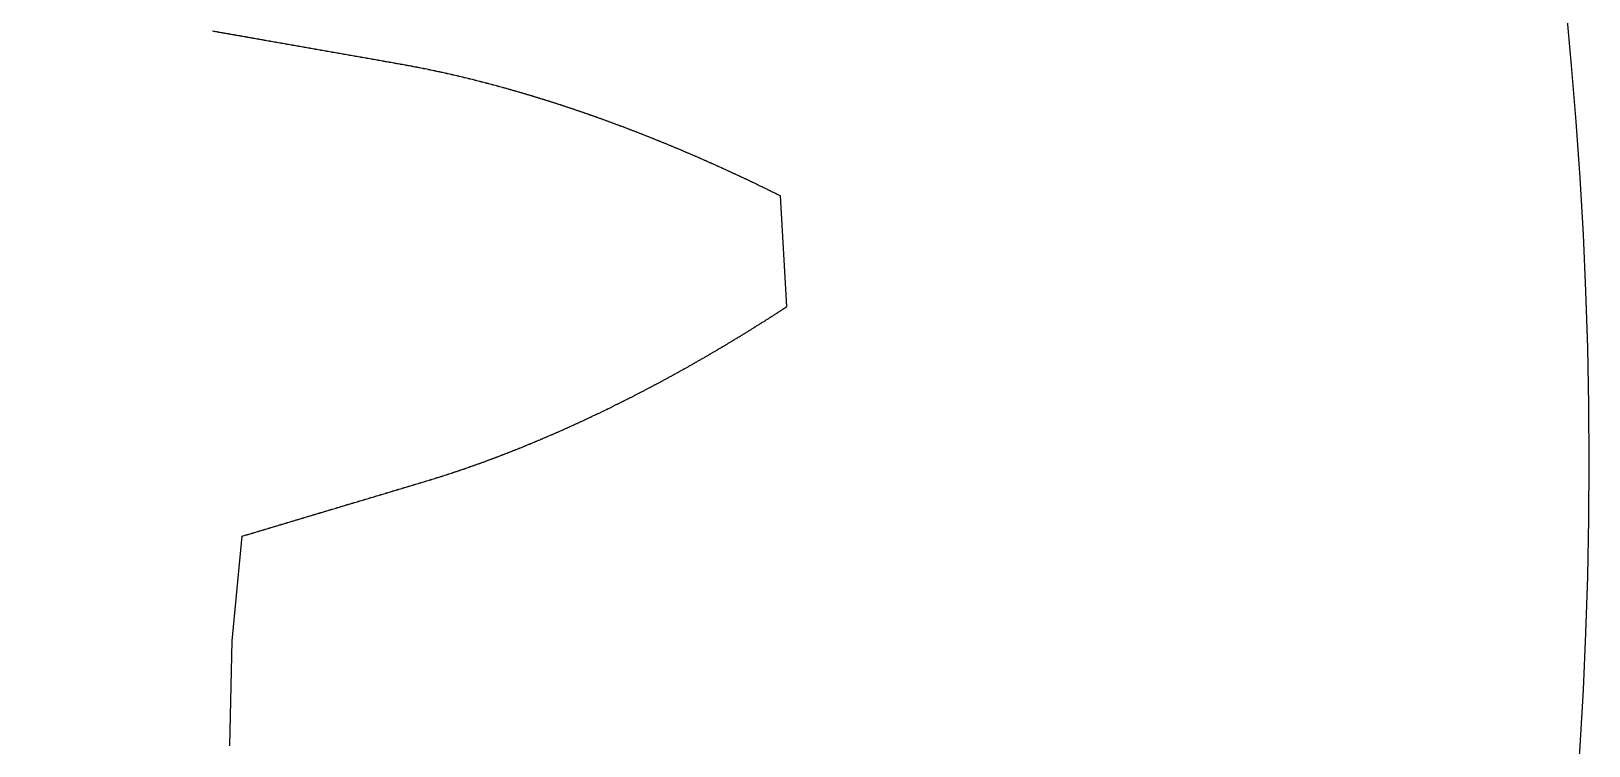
# Model space of a CAD drawing. Header units: millimetres. Extents: x -99 to 99, y -114 to 99.
# Drawn here: x 64.13 to 99, y -6.35 to 9.64 of the extents above; entities that cross this region are included whole.
import ezdxf

# ---------------------------------------------------------------- set-up
doc = ezdxf.new("R2010")
doc.units = ezdxf.units.MM

msp = doc.modelspace()

# ---------------------------------------------------------------- linework, layer by layer
at = {"color": 7, "linetype": 'Continuous', "lineweight": 25}
for p, q in [((81.05, 3.479), (80.906, 5.954)), ((68.634, -3.997), (68.854, -1.658)), ((68.581, -6.347), (68.634, -3.997))]:
    msp.add_line(p, q, dxfattribs=at)
msp.add_circle((0, 0), 99, dxfattribs=at)
for points, knots in [([(80.906, 5.954), (80.874, 5.97), (80.842, 5.986), (80.81, 6.002), (80.802, 6.006), (80.788, 6.013), (80.767, 6.023), (80.752, 6.03), (80.745, 6.034), (80.724, 6.044), (80.702, 6.055), (80.681, 6.065), (80.674, 6.069), (80.659, 6.076), (80.638, 6.087), (80.623, 6.094), (80.616, 6.097), (80.595, 6.107), (80.573, 6.118), (80.552, 6.128), (80.545, 6.132), (80.53, 6.139), (80.509, 6.149), (80.495, 6.156), (80.487, 6.16), (80.466, 6.17), (80.444, 6.18), (80.423, 6.191), (80.416, 6.194), (80.402, 6.201), (80.38, 6.211), (80.366, 6.218), (80.359, 6.222), (80.337, 6.232), (80.316, 6.242), (80.294, 6.253), (80.287, 6.256), (80.273, 6.263), (80.251, 6.273), (80.237, 6.28), (80.23, 6.283), (80.208, 6.293), (80.187, 6.304), (80.165, 6.314), (80.158, 6.317), (80.144, 6.324), (80.122, 6.334), (80.108, 6.341), (80.101, 6.344), (80.079, 6.354), (80.058, 6.364), (80.036, 6.374), (80.029, 6.378), (80.015, 6.385), (79.993, 6.395), (79.979, 6.401), (79.972, 6.405), (79.95, 6.415), (79.929, 6.425), (79.907, 6.435), (79.9, 6.438), (79.886, 6.445), (79.864, 6.455), (79.85, 6.461), (79.843, 6.464), (79.821, 6.474), (79.8, 6.484), (79.778, 6.494), (79.771, 6.497), (79.757, 6.504), (79.735, 6.514), (79.721, 6.521), (79.714, 6.524), (79.692, 6.534), (79.671, 6.543), (79.649, 6.553), (79.642, 6.556), (79.628, 6.563), (79.606, 6.573), (79.592, 6.579), (79.585, 6.583), (79.563, 6.592), (79.542, 6.602), (79.52, 6.612), (79.513, 6.615), (79.499, 6.621), (79.477, 6.631), (79.463, 6.637), (79.456, 6.641), (79.434, 6.65), (79.413, 6.66), (79.391, 6.67), (79.384, 6.673), (79.37, 6.679), (79.348, 6.689), (79.334, 6.695), (79.327, 6.698), (79.305, 6.708), (79.284, 6.717), (79.262, 6.727), (79.255, 6.73), (79.241, 6.736), (79.219, 6.746), (79.205, 6.752), (79.198, 6.755), (79.176, 6.765), (79.155, 6.774), (79.133, 6.784), (79.126, 6.787), (79.112, 6.793), (79.09, 6.803), (79.076, 6.809), (79.069, 6.812), (79.047, 6.821), (79.026, 6.831), (79.004, 6.84), (78.997, 6.843), (78.983, 6.849), (78.961, 6.859), (78.947, 6.865), (78.94, 6.868), (78.918, 6.877), (78.897, 6.886), (78.875, 6.896), (78.868, 6.899), (78.854, 6.905), (78.832, 6.914), (78.818, 6.92), (78.811, 6.923), (78.789, 6.932), (78.768, 6.941), (78.746, 6.951), (78.739, 6.954), (78.725, 6.96), (78.703, 6.969), (78.689, 6.975), (78.681, 6.978), (78.66, 6.987), (78.638, 6.996), (78.617, 7.005), (78.61, 7.008), (78.595, 7.014), (78.574, 7.023), (78.56, 7.029), (78.552, 7.032), (78.531, 7.041), (78.509, 7.05), (78.488, 7.059), (78.481, 7.062), (78.466, 7.068), (78.445, 7.077), (78.431, 7.083), (78.423, 7.086), (78.402, 7.095), (78.38, 7.103), (78.359, 7.112), (78.352, 7.115), (78.337, 7.121), (78.316, 7.13), (78.301, 7.136), (78.294, 7.139), (78.273, 7.148), (78.251, 7.156), (78.23, 7.165), (78.223, 7.168), (78.208, 7.174), (78.187, 7.183), (78.172, 7.188), (78.165, 7.191), (78.144, 7.2), (78.122, 7.209), (78.101, 7.217), (78.094, 7.22), (78.079, 7.226), (78.058, 7.235), (78.043, 7.24), (78.036, 7.243), (78.015, 7.252), (77.993, 7.26), (77.972, 7.269), (77.964, 7.272), (77.95, 7.277), (77.929, 7.286), (77.914, 7.292), (77.907, 7.294), (77.886, 7.303), (77.864, 7.311), (77.843, 7.32), (77.835, 7.323), (77.821, 7.328), (77.8, 7.337), (77.785, 7.342), (77.778, 7.345), (77.756, 7.354), (77.735, 7.362), (77.713, 7.37), (77.706, 7.373), (77.692, 7.379), (77.67, 7.387), (77.656, 7.393), (77.649, 7.395), (77.627, 7.404), (77.606, 7.412), (77.584, 7.42), (77.577, 7.423), (77.563, 7.428), (77.541, 7.437), (77.527, 7.442), (77.52, 7.445), (77.498, 7.453), (77.477, 7.461), (77.455, 7.469), (77.448, 7.472), (77.434, 7.478), (77.412, 7.486), (77.398, 7.491), (77.391, 7.494), (77.369, 7.502), (77.348, 7.51), (77.326, 7.518), (77.319, 7.521), (77.305, 7.526), (77.283, 7.534), (77.269, 7.539), (77.262, 7.542), (77.24, 7.55), (77.219, 7.558), (77.197, 7.566), (77.19, 7.569), (77.176, 7.574), (77.154, 7.582), (77.14, 7.587), (77.133, 7.59), (77.111, 7.598), (77.09, 7.606), (77.068, 7.614), (77.061, 7.616), (77.047, 7.621), (77.025, 7.629), (77.011, 7.634), (77.004, 7.637), (76.982, 7.645), (76.961, 7.653), (76.939, 7.66), (76.932, 7.663), (76.918, 7.668), (76.896, 7.676), (76.882, 7.681), (76.875, 7.684), (76.853, 7.691), (76.832, 7.699), (76.81, 7.707), (76.803, 7.709), (76.789, 7.714), (76.767, 7.722), (76.753, 7.727), (76.746, 7.73), (76.724, 7.737), (76.703, 7.745), (76.681, 7.752), (76.674, 7.755), (76.66, 7.76), (76.638, 7.767), (76.624, 7.772), (76.617, 7.775), (76.595, 7.782), (76.574, 7.79), (76.552, 7.797), (76.545, 7.8), (76.531, 7.805), (76.509, 7.812), (76.495, 7.817), (76.488, 7.82), (76.466, 7.827), (76.445, 7.834), (76.423, 7.842), (76.416, 7.844), (76.402, 7.849), (76.38, 7.856), (76.366, 7.861), (76.359, 7.864), (76.337, 7.871), (76.316, 7.878), (76.295, 7.885), (76.287, 7.888), (76.273, 7.893), (76.252, 7.9), (76.237, 7.905), (76.23, 7.907), (76.209, 7.914), (76.187, 7.921), (76.166, 7.929), (76.158, 7.931), (76.144, 7.936), (76.123, 7.943), (76.108, 7.948), (76.101, 7.95), (76.08, 7.957), (76.058, 7.964), (76.037, 7.971), (76.03, 7.974), (76.015, 7.978), (75.994, 7.985), (75.979, 7.99), (75.972, 7.992), (75.951, 7.999), (75.929, 8.006), (75.908, 8.013), (75.901, 8.015), (75.886, 8.02), (75.865, 8.027), (75.851, 8.032), (75.843, 8.034), (75.822, 8.041), (75.801, 8.048), (75.779, 8.054), (75.772, 8.057), (75.758, 8.061), (75.736, 8.068), (75.722, 8.073), (75.715, 8.075), (75.693, 8.082), (75.672, 8.088), (75.65, 8.095), (75.643, 8.097), (75.629, 8.102), (75.607, 8.108), (75.593, 8.113), (75.586, 8.115), (75.564, 8.122), (75.543, 8.128), (75.522, 8.135), (75.514, 8.137), (75.5, 8.142), (75.479, 8.148), (75.464, 8.153), (75.457, 8.155), (75.436, 8.161), (75.414, 8.168), (75.393, 8.174), (75.386, 8.177), (75.371, 8.181), (75.35, 8.187), (75.336, 8.192), (75.328, 8.194), (75.307, 8.2), (75.286, 8.207), (75.264, 8.213), (75.257, 8.215), (75.243, 8.22), (75.221, 8.226), (75.207, 8.23), (75.2, 8.232), (75.178, 8.239), (75.157, 8.245), (75.135, 8.251), (75.128, 8.253), (75.114, 8.258), (75.093, 8.264), (75.078, 8.268), (75.071, 8.27), (75.05, 8.276), (75.028, 8.282), (75.007, 8.289), (75, 8.291), (74.985, 8.295), (74.964, 8.301), (74.95, 8.305), (74.943, 8.307), (74.921, 8.313), (74.9, 8.319), (74.878, 8.325), (74.871, 8.327), (74.857, 8.331), (74.835, 8.338), (74.821, 8.342), (74.814, 8.344), (74.793, 8.35), (74.771, 8.356), (74.75, 8.362), (74.743, 8.363), (74.728, 8.367), (74.707, 8.373), (74.693, 8.377), (74.685, 8.379), (74.664, 8.385), (74.643, 8.391), (74.621, 8.397), (74.614, 8.399), (74.6, 8.403), (74.578, 8.409), (74.564, 8.412), (74.557, 8.414), (74.536, 8.42), (74.514, 8.426), (74.493, 8.432), (74.486, 8.434), (74.471, 8.437), (74.45, 8.443), (74.436, 8.447), (74.429, 8.449), (74.407, 8.454), (74.386, 8.46), (74.364, 8.466), (74.357, 8.468), (74.343, 8.471), (74.322, 8.477), (74.307, 8.481), (74.3, 8.483), (74.279, 8.488), (74.257, 8.494), (74.236, 8.499), (74.229, 8.501), (74.215, 8.505), (74.193, 8.51), (74.179, 8.514), (74.172, 8.516), (74.15, 8.521), (74.129, 8.526), (74.108, 8.532), (74.101, 8.534), (74.086, 8.537), (74.065, 8.543), (74.051, 8.546), (74.044, 8.548), (74.022, 8.553), (74.001, 8.559), (73.979, 8.564), (73.972, 8.566), (73.958, 8.569), (73.937, 8.574), (73.922, 8.578), (73.915, 8.58), (73.894, 8.585), (73.873, 8.59), (73.851, 8.595), (73.844, 8.597), (73.83, 8.6), (73.808, 8.605), (73.794, 8.609), (73.787, 8.611), (73.766, 8.616), (73.744, 8.621), (73.723, 8.626), (73.716, 8.627), (73.702, 8.631), (73.68, 8.636), (73.666, 8.639), (73.659, 8.641), (73.638, 8.646), (73.616, 8.651), (73.595, 8.656), (73.588, 8.657), (73.574, 8.661), (73.552, 8.665), (73.538, 8.669), (73.531, 8.67), (73.51, 8.675), (73.488, 8.68), (73.467, 8.685), (73.46, 8.686), (73.446, 8.69), (73.424, 8.694), (73.41, 8.697), (73.403, 8.699), (73.382, 8.704), (73.36, 8.708), (73.339, 8.713), (73.332, 8.715), (73.318, 8.718), (73.296, 8.723), (73.282, 8.726), (73.275, 8.727), (73.254, 8.732), (73.232, 8.736), (73.211, 8.741), (73.204, 8.742), (73.19, 8.745), (73.168, 8.75), (73.154, 8.753), (73.147, 8.754), (73.126, 8.759), (73.104, 8.763), (73.083, 8.768), (73.076, 8.769), (73.062, 8.772), (73.041, 8.777), (73.026, 8.779), (73.019, 8.781), (72.998, 8.785), (72.977, 8.79), (72.955, 8.794), (72.948, 8.795), (72.934, 8.798), (72.913, 8.803), (72.899, 8.805), (72.891, 8.807), (72.87, 8.811), (72.849, 8.815), (72.828, 8.819), (72.821, 8.821), (72.806, 8.824), (72.785, 8.828), (72.771, 8.83), (72.764, 8.832), (72.743, 8.836), (72.721, 8.84), (72.7, 8.844), (72.693, 8.845), (72.679, 8.848), (72.657, 8.852), (72.643, 8.855), (72.636, 8.856), (72.615, 8.86), (72.594, 8.864), (72.572, 8.868), (72.565, 8.869), (72.551, 8.872), (72.53, 8.876), (72.516, 8.878), (72.509, 8.879), (72.487, 8.883), (72.466, 8.887), (72.445, 8.891), (72.438, 8.892), (72.424, 8.895), (72.402, 8.898), (72.388, 8.901), (72.381, 8.902), (72.36, 8.906), (72.339, 8.91), (72.317, 8.913), (72.31, 8.915), (72.296, 8.917), (72.275, 8.921), (72.261, 8.923), (72.254, 8.925), (72.232, 8.928), (72.211, 8.932), (72.19, 8.936), (72.183, 8.937), (72.169, 8.94), (72.147, 8.943), (72.133, 8.946), (72.126, 8.947), (72.105, 8.951), (72.084, 8.955), (72.062, 8.958), (72.055, 8.96), (72.041, 8.962), (72.02, 8.966), (72.006, 8.968), (71.999, 8.97), (71.977, 8.973), (71.956, 8.977), (71.935, 8.981), (71.928, 8.982), (71.914, 8.985), (71.892, 8.988), (71.878, 8.991), (71.871, 8.992), (71.85, 8.996), (71.829, 9), (71.807, 9.003), (71.8, 9.005), (71.786, 9.007), (71.765, 9.011), (71.751, 9.013), (71.744, 9.015), (71.722, 9.018), (71.701, 9.022), (71.68, 9.026), (71.673, 9.027), (71.659, 9.03), (71.637, 9.033), (71.623, 9.036), (71.616, 9.037), (71.595, 9.041), (71.574, 9.045), (71.552, 9.048), (71.545, 9.05), (71.531, 9.052), (71.51, 9.056), (71.496, 9.058), (71.489, 9.06), (71.467, 9.063), (71.446, 9.067), (71.425, 9.071), (71.418, 9.072), (71.403, 9.075), (71.382, 9.078), (71.368, 9.081), (71.361, 9.082), (71.34, 9.086), (71.318, 9.09), (71.297, 9.093), (71.29, 9.095), (71.276, 9.097), (71.255, 9.101), (71.24, 9.103), (71.233, 9.105), (71.212, 9.108), (71.191, 9.112), (71.17, 9.116), (71.162, 9.117), (71.148, 9.12), (71.127, 9.123), (71.113, 9.126), (71.106, 9.127), (71.084, 9.131), (71.063, 9.135), (71.042, 9.138), (71.035, 9.14), (71.021, 9.142), (70.999, 9.146), (70.985, 9.148), (70.978, 9.15), (70.957, 9.153), (70.935, 9.157), (70.914, 9.161), (70.907, 9.162), (70.893, 9.165), (70.872, 9.168), (70.857, 9.171), (70.85, 9.172), (70.829, 9.176), (70.808, 9.18), (70.786, 9.183), (70.779, 9.185), (70.765, 9.187), (70.744, 9.191), (70.73, 9.193), (70.723, 9.195), (70.701, 9.198), (70.68, 9.202), (70.659, 9.206), (70.652, 9.207), (70.637, 9.21), (70.616, 9.213), (70.602, 9.216), (70.595, 9.217), (70.574, 9.221), (70.552, 9.225), (70.531, 9.228), (70.524, 9.23), (70.51, 9.232), (70.488, 9.236), (70.474, 9.238), (70.467, 9.24), (70.446, 9.243), (70.425, 9.247), (70.403, 9.251), (70.396, 9.252), (70.382, 9.255), (70.361, 9.258), (70.346, 9.261), (70.339, 9.262), (70.318, 9.266), (70.297, 9.27), (70.275, 9.273), (70.268, 9.275), (70.254, 9.277), (70.233, 9.281), (70.219, 9.284), (70.212, 9.285), (70.19, 9.289), (70.169, 9.292), (70.148, 9.296), (70.141, 9.297), (70.126, 9.3), (70.105, 9.304), (70.091, 9.306), (70.084, 9.307), (70.062, 9.311), (70.041, 9.315), (70.02, 9.319), (70.013, 9.32), (69.999, 9.322), (69.977, 9.326), (69.963, 9.329), (69.956, 9.33), (69.935, 9.334), (69.913, 9.337), (69.892, 9.341), (69.885, 9.342), (69.871, 9.345), (69.849, 9.349), (69.835, 9.351), (69.828, 9.352), (69.807, 9.356), (69.785, 9.36), (69.764, 9.364), (69.757, 9.365), (69.743, 9.367), (69.721, 9.371), (69.707, 9.374), (69.7, 9.375), (69.679, 9.379), (69.658, 9.382), (69.636, 9.386), (69.629, 9.387), (69.615, 9.39), (69.594, 9.394), (69.579, 9.396), (69.572, 9.397), (69.551, 9.401), (69.53, 9.405), (69.508, 9.409), (69.501, 9.41), (69.487, 9.413), (69.466, 9.416), (69.451, 9.419), (69.444, 9.42), (69.423, 9.424), (69.402, 9.428), (69.38, 9.431), (69.373, 9.433), (69.359, 9.435), (69.338, 9.439), (69.323, 9.441), (69.316, 9.443), (69.295, 9.446), (69.274, 9.45), (69.252, 9.454), (69.245, 9.455), (69.231, 9.458), (69.21, 9.461), (69.195, 9.464), (69.188, 9.465), (69.167, 9.469), (69.146, 9.473), (69.124, 9.476), (69.117, 9.478), (69.103, 9.48), (69.082, 9.484), (69.067, 9.486), (69.06, 9.488), (69.039, 9.492), (69.018, 9.495), (68.996, 9.499), (68.989, 9.5), (68.975, 9.503), (68.954, 9.507), (68.939, 9.509), (68.932, 9.51), (68.911, 9.514), (68.89, 9.518), (68.868, 9.522), (68.861, 9.523), (68.847, 9.525), (68.826, 9.529), (68.811, 9.532), (68.804, 9.533), (68.783, 9.537), (68.762, 9.54), (68.74, 9.544), (68.733, 9.545), (68.719, 9.548), (68.698, 9.552), (68.683, 9.554), (68.676, 9.555), (68.655, 9.559), (68.634, 9.563), (68.612, 9.567), (68.605, 9.568), (68.591, 9.571), (68.569, 9.574), (68.555, 9.577), (68.548, 9.578), (68.527, 9.582), (68.505, 9.586), (68.484, 9.589), (68.477, 9.591), (68.463, 9.593), (68.441, 9.597), (68.427, 9.599), (68.42, 9.601), (68.399, 9.604), (68.377, 9.608), (68.356, 9.612), (68.349, 9.613), (68.335, 9.616), (68.313, 9.619), (68.299, 9.622), (68.292, 9.623), (68.26, 9.629), (68.228, 9.635), (68.196, 9.64)], [0, 0, 0, 0, 0.008107, 0.008107, 0.008107, 0.009907, 0.011708, 0.013508, 0.013508, 0.013508, 0.018904, 0.018904, 0.018904, 0.020702, 0.022499, 0.024297, 0.024297, 0.024297, 0.029685, 0.029685, 0.029685, 0.03148, 0.033275, 0.035069, 0.035069, 0.035069, 0.040449, 0.040449, 0.040449, 0.042241, 0.044033, 0.045825, 0.045825, 0.045825, 0.051197, 0.051197, 0.051197, 0.052986, 0.054776, 0.056565, 0.056565, 0.056565, 0.061928, 0.061928, 0.061928, 0.063715, 0.065501, 0.067288, 0.067288, 0.067288, 0.072643, 0.072643, 0.072643, 0.074427, 0.07621, 0.077994, 0.077994, 0.077994, 0.083341, 0.083341, 0.083341, 0.085122, 0.086903, 0.088684, 0.088684, 0.088684, 0.094023, 0.094023, 0.094023, 0.095801, 0.097579, 0.099358, 0.099358, 0.099358, 0.104688, 0.104688, 0.104688, 0.106464, 0.108239, 0.110015, 0.110015, 0.110015, 0.115337, 0.115337, 0.115337, 0.11711, 0.118882, 0.120655, 0.120655, 0.120655, 0.125969, 0.125969, 0.125969, 0.127739, 0.129509, 0.131279, 0.131279, 0.131279, 0.136585, 0.136585, 0.136585, 0.138352, 0.140119, 0.141886, 0.141886, 0.141886, 0.147184, 0.147184, 0.147184, 0.148948, 0.150713, 0.152477, 0.152477, 0.152477, 0.157767, 0.157767, 0.157767, 0.159528, 0.16129, 0.163052, 0.163052, 0.163052, 0.168333, 0.168333, 0.168333, 0.170092, 0.171851, 0.17361, 0.17361, 0.17361, 0.178883, 0.178883, 0.178883, 0.180639, 0.182395, 0.184151, 0.184151, 0.184151, 0.189416, 0.189416, 0.189416, 0.191169, 0.192923, 0.194676, 0.194676, 0.194676, 0.199933, 0.199933, 0.199933, 0.201683, 0.203434, 0.205185, 0.205185, 0.205185, 0.210433, 0.210433, 0.210433, 0.212181, 0.213929, 0.215677, 0.215677, 0.215677, 0.220916, 0.220916, 0.220916, 0.222662, 0.224407, 0.226152, 0.226152, 0.226152, 0.231384, 0.231384, 0.231384, 0.233126, 0.234869, 0.236611, 0.236611, 0.236611, 0.241834, 0.241834, 0.241834, 0.243574, 0.245314, 0.247053, 0.247053, 0.247053, 0.252268, 0.252268, 0.252268, 0.254005, 0.255742, 0.257479, 0.257479, 0.257479, 0.262686, 0.262686, 0.262686, 0.26442, 0.266155, 0.267889, 0.267889, 0.267889, 0.273087, 0.273087, 0.273087, 0.274819, 0.27655, 0.278282, 0.278282, 0.278282, 0.283472, 0.283472, 0.283472, 0.285201, 0.286929, 0.288658, 0.288658, 0.288658, 0.29384, 0.29384, 0.29384, 0.295566, 0.297292, 0.299018, 0.299018, 0.299018, 0.304192, 0.304192, 0.304192, 0.305915, 0.307638, 0.309362, 0.309362, 0.309362, 0.314527, 0.314527, 0.314527, 0.316247, 0.317968, 0.319688, 0.319688, 0.319688, 0.324846, 0.324846, 0.324846, 0.326563, 0.328281, 0.329999, 0.329999, 0.329999, 0.335148, 0.335148, 0.335148, 0.336863, 0.338578, 0.340293, 0.340293, 0.340293, 0.345434, 0.345434, 0.345434, 0.347146, 0.348858, 0.35057, 0.35057, 0.35057, 0.355703, 0.355703, 0.355703, 0.357412, 0.359122, 0.360831, 0.360831, 0.360831, 0.365955, 0.365955, 0.365955, 0.367662, 0.369369, 0.371076, 0.371076, 0.371076, 0.376192, 0.376192, 0.376192, 0.377895, 0.379599, 0.381303, 0.381303, 0.381303, 0.386411, 0.386411, 0.386411, 0.388112, 0.389814, 0.391515, 0.391515, 0.391515, 0.396614, 0.396614, 0.396614, 0.398313, 0.400011, 0.40171, 0.40171, 0.40171, 0.406801, 0.406801, 0.406801, 0.408497, 0.410192, 0.411888, 0.411888, 0.411888, 0.416971, 0.416971, 0.416971, 0.418664, 0.420357, 0.42205, 0.42205, 0.42205, 0.427125, 0.427125, 0.427125, 0.428815, 0.430505, 0.432195, 0.432195, 0.432195, 0.437262, 0.437262, 0.437262, 0.438949, 0.440637, 0.442324, 0.442324, 0.442324, 0.447383, 0.447383, 0.447383, 0.449067, 0.450752, 0.452437, 0.452437, 0.452437, 0.457487, 0.457487, 0.457487, 0.459169, 0.460851, 0.462533, 0.462533, 0.462533, 0.467574, 0.467574, 0.467574, 0.469254, 0.470933, 0.472612, 0.472612, 0.472612, 0.477646, 0.477646, 0.477646, 0.479322, 0.480998, 0.482675, 0.482675, 0.482675, 0.4877, 0.4877, 0.4877, 0.489374, 0.491048, 0.492721, 0.492721, 0.492721, 0.497738, 0.497738, 0.497738, 0.499409, 0.50108, 0.502751, 0.502751, 0.502751, 0.50776, 0.50776, 0.50776, 0.509428, 0.511096, 0.512765, 0.512765, 0.512765, 0.517765, 0.517765, 0.517765, 0.519431, 0.521096, 0.522761, 0.522761, 0.522761, 0.527754, 0.527754, 0.527754, 0.529416, 0.531079, 0.532742, 0.532742, 0.532742, 0.537726, 0.537726, 0.537726, 0.539386, 0.541046, 0.542706, 0.542706, 0.542706, 0.547681, 0.547681, 0.547681, 0.549339, 0.550996, 0.552653, 0.552653, 0.552653, 0.557621, 0.557621, 0.557621, 0.559275, 0.560929, 0.562584, 0.562584, 0.562584, 0.567543, 0.567543, 0.567543, 0.569195, 0.570847, 0.572498, 0.572498, 0.572498, 0.577449, 0.577449, 0.577449, 0.579098, 0.580747, 0.582396, 0.582396, 0.582396, 0.587339, 0.587339, 0.587339, 0.588985, 0.590631, 0.592278, 0.592278, 0.592278, 0.597212, 0.597212, 0.597212, 0.598855, 0.600499, 0.602142, 0.602142, 0.602142, 0.607069, 0.607069, 0.607069, 0.608709, 0.61035, 0.611991, 0.611991, 0.611991, 0.616909, 0.616909, 0.616909, 0.618547, 0.620185, 0.621823, 0.621823, 0.621823, 0.626732, 0.626732, 0.626732, 0.628368, 0.630003, 0.631638, 0.631638, 0.631638, 0.636539, 0.636539, 0.636539, 0.638172, 0.639804, 0.641437, 0.641437, 0.641437, 0.64633, 0.64633, 0.64633, 0.64796, 0.649589, 0.651219, 0.651219, 0.651219, 0.656104, 0.656104, 0.656104, 0.657731, 0.659358, 0.660985, 0.660985, 0.660985, 0.665862, 0.665862, 0.665862, 0.667486, 0.66911, 0.670734, 0.670734, 0.670734, 0.675603, 0.675603, 0.675603, 0.677225, 0.678847, 0.68047, 0.68047, 0.68047, 0.685335, 0.685335, 0.685335, 0.686956, 0.688578, 0.6902, 0.6902, 0.6902, 0.695066, 0.695066, 0.695066, 0.696688, 0.69831, 0.699932, 0.699932, 0.699932, 0.704799, 0.704799, 0.704799, 0.706421, 0.708043, 0.709666, 0.709666, 0.709666, 0.714533, 0.714533, 0.714533, 0.716156, 0.717778, 0.719401, 0.719401, 0.719401, 0.724269, 0.724269, 0.724269, 0.725892, 0.727515, 0.729138, 0.729138, 0.729138, 0.734007, 0.734007, 0.734007, 0.73563, 0.737253, 0.738876, 0.738876, 0.738876, 0.743746, 0.743746, 0.743746, 0.745369, 0.746993, 0.748616, 0.748616, 0.748616, 0.753486, 0.753486, 0.753486, 0.75511, 0.756734, 0.758357, 0.758357, 0.758357, 0.763229, 0.763229, 0.763229, 0.764853, 0.766477, 0.768101, 0.768101, 0.768101, 0.772973, 0.772973, 0.772973, 0.774597, 0.776221, 0.777845, 0.777845, 0.777845, 0.782718, 0.782718, 0.782718, 0.784343, 0.785967, 0.787592, 0.787592, 0.787592, 0.792466, 0.792466, 0.792466, 0.79409, 0.795715, 0.79734, 0.79734, 0.79734, 0.802215, 0.802215, 0.802215, 0.80384, 0.805465, 0.80709, 0.80709, 0.80709, 0.811965, 0.811965, 0.811965, 0.81359, 0.815216, 0.816841, 0.816841, 0.816841, 0.821717, 0.821717, 0.821717, 0.823343, 0.824969, 0.826594, 0.826594, 0.826594, 0.831471, 0.831471, 0.831471, 0.833097, 0.834723, 0.836349, 0.836349, 0.836349, 0.841227, 0.841227, 0.841227, 0.842853, 0.844479, 0.846105, 0.846105, 0.846105, 0.850984, 0.850984, 0.850984, 0.852611, 0.854237, 0.855863, 0.855863, 0.855863, 0.860743, 0.860743, 0.860743, 0.86237, 0.863997, 0.865623, 0.865623, 0.865623, 0.870504, 0.870504, 0.870504, 0.872131, 0.873758, 0.875385, 0.875385, 0.875385, 0.880266, 0.880266, 0.880266, 0.881894, 0.883521, 0.885148, 0.885148, 0.885148, 0.89003, 0.89003, 0.89003, 0.891658, 0.893286, 0.894913, 0.894913, 0.894913, 0.899796, 0.899796, 0.899796, 0.901424, 0.903052, 0.90468, 0.90468, 0.90468, 0.909564, 0.909564, 0.909564, 0.911192, 0.91282, 0.914449, 0.914449, 0.914449, 0.919333, 0.919333, 0.919333, 0.920962, 0.92259, 0.924219, 0.924219, 0.924219, 0.929105, 0.929105, 0.929105, 0.930733, 0.932362, 0.933991, 0.933991, 0.933991, 0.938878, 0.938878, 0.938878, 0.940507, 0.942136, 0.943765, 0.943765, 0.943765, 0.948653, 0.948653, 0.948653, 0.950282, 0.951911, 0.953541, 0.953541, 0.953541, 0.958429, 0.958429, 0.958429, 0.960059, 0.961688, 0.963318, 0.963318, 0.963318, 0.968208, 0.968208, 0.968208, 0.969838, 0.971467, 0.973097, 0.973097, 0.973097, 0.977988, 0.977988, 0.977988, 0.979618, 0.981248, 0.982879, 0.982879, 0.982879, 0.98777, 0.98777, 0.98777, 0.989401, 0.991031, 0.992662, 0.992662, 0.992662, 1, 1, 1, 1]), ([(68.854, -1.658), (68.885, -1.649), (68.916, -1.639), (68.947, -1.63), (68.954, -1.628), (68.968, -1.624), (68.989, -1.618), (69.003, -1.613), (69.01, -1.611), (69.03, -1.605), (69.051, -1.599), (69.072, -1.593), (69.079, -1.591), (69.093, -1.586), (69.113, -1.58), (69.127, -1.576), (69.134, -1.574), (69.155, -1.568), (69.176, -1.562), (69.197, -1.555), (69.204, -1.553), (69.217, -1.549), (69.238, -1.543), (69.252, -1.539), (69.259, -1.537), (69.28, -1.53), (69.3, -1.524), (69.321, -1.518), (69.328, -1.516), (69.342, -1.512), (69.363, -1.506), (69.377, -1.501), (69.383, -1.499), (69.404, -1.493), (69.425, -1.487), (69.446, -1.481), (69.453, -1.479), (69.467, -1.475), (69.487, -1.468), (69.501, -1.464), (69.508, -1.462), (69.529, -1.456), (69.55, -1.45), (69.57, -1.443), (69.577, -1.441), (69.591, -1.437), (69.612, -1.431), (69.626, -1.427), (69.633, -1.425), (69.653, -1.419), (69.674, -1.412), (69.695, -1.406), (69.702, -1.404), (69.716, -1.4), (69.736, -1.394), (69.75, -1.39), (69.757, -1.388), (69.778, -1.381), (69.799, -1.375), (69.819, -1.369), (69.826, -1.367), (69.84, -1.363), (69.861, -1.356), (69.875, -1.352), (69.882, -1.35), (69.902, -1.344), (69.923, -1.338), (69.944, -1.332), (69.951, -1.33), (69.965, -1.325), (69.985, -1.319), (69.999, -1.315), (70.006, -1.313), (70.027, -1.307), (70.048, -1.301), (70.068, -1.294), (70.075, -1.292), (70.089, -1.288), (70.11, -1.282), (70.124, -1.278), (70.131, -1.276), (70.151, -1.27), (70.172, -1.263), (70.193, -1.257), (70.2, -1.255), (70.214, -1.251), (70.234, -1.245), (70.248, -1.241), (70.255, -1.238), (70.276, -1.232), (70.296, -1.226), (70.317, -1.22), (70.324, -1.218), (70.338, -1.214), (70.359, -1.207), (70.373, -1.203), (70.379, -1.201), (70.4, -1.195), (70.421, -1.189), (70.442, -1.183), (70.449, -1.181), (70.462, -1.176), (70.483, -1.17), (70.497, -1.166), (70.504, -1.164), (70.525, -1.158), (70.545, -1.152), (70.566, -1.145), (70.573, -1.143), (70.587, -1.139), (70.607, -1.133), (70.621, -1.129), (70.628, -1.127), (70.649, -1.121), (70.67, -1.114), (70.69, -1.108), (70.697, -1.106), (70.711, -1.102), (70.732, -1.096), (70.746, -1.092), (70.753, -1.09), (70.773, -1.083), (70.794, -1.077), (70.815, -1.071), (70.822, -1.069), (70.835, -1.065), (70.856, -1.059), (70.87, -1.054), (70.877, -1.052), (70.898, -1.046), (70.918, -1.04), (70.939, -1.034), (70.946, -1.032), (70.96, -1.027), (70.98, -1.021), (70.994, -1.017), (71.001, -1.015), (71.022, -1.009), (71.043, -1.003), (71.063, -0.996), (71.07, -0.994), (71.084, -0.99), (71.105, -0.984), (71.119, -0.98), (71.125, -0.978), (71.146, -0.972), (71.167, -0.965), (71.188, -0.959), (71.195, -0.957), (71.208, -0.953), (71.229, -0.947), (71.243, -0.943), (71.25, -0.941), (71.27, -0.934), (71.291, -0.928), (71.312, -0.922), (71.319, -0.92), (71.333, -0.916), (71.353, -0.91), (71.367, -0.906), (71.374, -0.903), (71.395, -0.897), (71.415, -0.891), (71.436, -0.885), (71.443, -0.883), (71.457, -0.879), (71.477, -0.872), (71.491, -0.868), (71.498, -0.866), (71.519, -0.86), (71.54, -0.854), (71.56, -0.848), (71.567, -0.846), (71.581, -0.842), (71.602, -0.835), (71.615, -0.831), (71.622, -0.829), (71.643, -0.823), (71.664, -0.817), (71.684, -0.811), (71.691, -0.808), (71.705, -0.804), (71.726, -0.798), (71.74, -0.794), (71.747, -0.792), (71.767, -0.786), (71.788, -0.78), (71.809, -0.773), (71.816, -0.771), (71.829, -0.767), (71.85, -0.761), (71.864, -0.757), (71.871, -0.755), (71.891, -0.749), (71.912, -0.742), (71.933, -0.736), (71.94, -0.734), (71.953, -0.73), (71.974, -0.724), (71.988, -0.72), (71.995, -0.718), (72.016, -0.711), (72.036, -0.705), (72.057, -0.699), (72.064, -0.697), (72.078, -0.693), (72.098, -0.687), (72.112, -0.683), (72.119, -0.68), (72.14, -0.674), (72.16, -0.668), (72.181, -0.662), (72.188, -0.66), (72.202, -0.656), (72.222, -0.649), (72.236, -0.645), (72.243, -0.643), (72.264, -0.637), (72.284, -0.631), (72.305, -0.625), (72.312, -0.623), (72.326, -0.619), (72.346, -0.612), (72.36, -0.608), (72.367, -0.606), (72.388, -0.6), (72.409, -0.594), (72.429, -0.588), (72.436, -0.586), (72.45, -0.581), (72.471, -0.575), (72.484, -0.571), (72.491, -0.569), (72.512, -0.563), (72.533, -0.557), (72.553, -0.55), (72.56, -0.548), (72.574, -0.544), (72.595, -0.538), (72.608, -0.534), (72.615, -0.532), (72.636, -0.526), (72.657, -0.519), (72.677, -0.513), (72.684, -0.511), (72.698, -0.507), (72.719, -0.501), (72.732, -0.497), (72.739, -0.495), (72.76, -0.489), (72.781, -0.482), (72.801, -0.476), (72.808, -0.474), (72.822, -0.47), (72.843, -0.464), (72.856, -0.46), (72.863, -0.458), (72.884, -0.451), (72.905, -0.445), (72.925, -0.439), (72.932, -0.437), (72.946, -0.433), (72.967, -0.427), (72.98, -0.422), (72.987, -0.42), (73.008, -0.414), (73.029, -0.408), (73.049, -0.402), (73.056, -0.4), (73.07, -0.395), (73.091, -0.389), (73.104, -0.385), (73.111, -0.383), (73.132, -0.376), (73.152, -0.37), (73.173, -0.364), (73.18, -0.361), (73.194, -0.357), (73.214, -0.351), (73.228, -0.346), (73.235, -0.344), (73.256, -0.338), (73.276, -0.331), (73.297, -0.325), (73.304, -0.323), (73.318, -0.318), (73.338, -0.312), (73.352, -0.307), (73.359, -0.305), (73.38, -0.298), (73.4, -0.292), (73.421, -0.285), (73.428, -0.283), (73.442, -0.278), (73.462, -0.272), (73.476, -0.267), (73.483, -0.265), (73.504, -0.258), (73.524, -0.251), (73.545, -0.245), (73.552, -0.242), (73.566, -0.238), (73.586, -0.231), (73.6, -0.226), (73.607, -0.224), (73.627, -0.217), (73.648, -0.21), (73.669, -0.203), (73.676, -0.201), (73.689, -0.196), (73.71, -0.189), (73.724, -0.185), (73.731, -0.182), (73.751, -0.175), (73.772, -0.168), (73.793, -0.161), (73.8, -0.159), (73.813, -0.154), (73.834, -0.147), (73.848, -0.142), (73.855, -0.14), (73.875, -0.133), (73.896, -0.126), (73.916, -0.119), (73.923, -0.116), (73.937, -0.112), (73.958, -0.104), (73.971, -0.099), (73.978, -0.097), (73.999, -0.09), (74.02, -0.082), (74.04, -0.075), (74.047, -0.073), (74.061, -0.068), (74.082, -0.061), (74.095, -0.056), (74.102, -0.053), (74.123, -0.046), (74.143, -0.038), (74.164, -0.031), (74.171, -0.029), (74.185, -0.024), (74.205, -0.016), (74.219, -0.011), (74.226, -0.009), (74.247, -0.001), (74.267, 0.006), (74.288, 0.014), (74.295, 0.016), (74.308, 0.021), (74.329, 0.029), (74.343, 0.034), (74.35, 0.037), (74.37, 0.044), (74.391, 0.052), (74.412, 0.059), (74.418, 0.062), (74.432, 0.067), (74.453, 0.075), (74.467, 0.08), (74.473, 0.083), (74.494, 0.09), (74.515, 0.098), (74.535, 0.106), (74.542, 0.108), (74.556, 0.114), (74.576, 0.121), (74.59, 0.127), (74.597, 0.129), (74.618, 0.137), (74.638, 0.145), (74.659, 0.153), (74.666, 0.155), (74.68, 0.161), (74.7, 0.169), (74.714, 0.174), (74.721, 0.177), (74.741, 0.185), (74.762, 0.193), (74.783, 0.201), (74.789, 0.203), (74.803, 0.209), (74.824, 0.217), (74.837, 0.222), (74.844, 0.225), (74.865, 0.233), (74.886, 0.241), (74.906, 0.249), (74.913, 0.252), (74.927, 0.257), (74.947, 0.265), (74.961, 0.271), (74.968, 0.273), (74.989, 0.282), (75.009, 0.29), (75.03, 0.298), (75.037, 0.301), (75.05, 0.306), (75.071, 0.315), (75.085, 0.32), (75.091, 0.323), (75.112, 0.331), (75.133, 0.339), (75.153, 0.348), (75.16, 0.351), (75.174, 0.356), (75.194, 0.365), (75.208, 0.37), (75.215, 0.373), (75.236, 0.381), (75.256, 0.39), (75.277, 0.398), (75.284, 0.401), (75.297, 0.407), (75.318, 0.415), (75.332, 0.421), (75.338, 0.424), (75.359, 0.432), (75.38, 0.441), (75.4, 0.449), (75.407, 0.452), (75.421, 0.458), (75.441, 0.467), (75.455, 0.472), (75.462, 0.475), (75.483, 0.484), (75.503, 0.492), (75.524, 0.501), (75.531, 0.504), (75.544, 0.51), (75.565, 0.519), (75.578, 0.524), (75.585, 0.527), (75.606, 0.536), (75.626, 0.545), (75.647, 0.554), (75.654, 0.556), (75.668, 0.562), (75.688, 0.571), (75.702, 0.577), (75.709, 0.58), (75.729, 0.589), (75.75, 0.598), (75.77, 0.607), (75.777, 0.61), (75.791, 0.616), (75.812, 0.624), (75.825, 0.63), (75.832, 0.633), (75.853, 0.642), (75.873, 0.651), (75.894, 0.66), (75.901, 0.663), (75.914, 0.669), (75.935, 0.678), (75.948, 0.684), (75.955, 0.687), (75.976, 0.697), (75.996, 0.706), (76.017, 0.715), (76.024, 0.718), (76.038, 0.724), (76.058, 0.733), (76.072, 0.739), (76.079, 0.742), (76.099, 0.751), (76.12, 0.761), (76.14, 0.77), (76.147, 0.773), (76.161, 0.779), (76.181, 0.788), (76.195, 0.794), (76.202, 0.797), (76.222, 0.807), (76.243, 0.816), (76.263, 0.825), (76.27, 0.828), (76.284, 0.835), (76.304, 0.844), (76.318, 0.85), (76.325, 0.853), (76.345, 0.863), (76.366, 0.872), (76.386, 0.882), (76.393, 0.885), (76.407, 0.891), (76.428, 0.901), (76.441, 0.907), (76.448, 0.91), (76.469, 0.92), (76.489, 0.929), (76.51, 0.939), (76.516, 0.942), (76.53, 0.948), (76.551, 0.958), (76.564, 0.964), (76.571, 0.967), (76.592, 0.977), (76.612, 0.986), (76.633, 0.996), (76.639, 0.999), (76.653, 1.006), (76.674, 1.015), (76.687, 1.022), (76.694, 1.025), (76.715, 1.035), (76.735, 1.045), (76.756, 1.054), (76.762, 1.057), (76.776, 1.064), (76.797, 1.074), (76.81, 1.08), (76.817, 1.084), (76.838, 1.093), (76.858, 1.103), (76.879, 1.113), (76.885, 1.116), (76.899, 1.123), (76.919, 1.133), (76.933, 1.139), (76.94, 1.143), (76.96, 1.153), (76.981, 1.162), (77.001, 1.172), (77.008, 1.176), (77.022, 1.182), (77.042, 1.192), (77.056, 1.199), (77.063, 1.202), (77.083, 1.212), (77.104, 1.222), (77.124, 1.232), (77.131, 1.236), (77.145, 1.242), (77.165, 1.253), (77.179, 1.259), (77.186, 1.263), (77.206, 1.273), (77.227, 1.283), (77.247, 1.293), (77.254, 1.296), (77.267, 1.303), (77.288, 1.313), (77.302, 1.32), (77.308, 1.324), (77.329, 1.334), (77.349, 1.344), (77.37, 1.354), (77.377, 1.358), (77.39, 1.364), (77.411, 1.375), (77.424, 1.382), (77.431, 1.385), (77.451, 1.395), (77.472, 1.406), (77.492, 1.416), (77.499, 1.419), (77.513, 1.426), (77.533, 1.437), (77.547, 1.444), (77.554, 1.447), (77.574, 1.458), (77.595, 1.468), (77.615, 1.478), (77.622, 1.482), (77.635, 1.489), (77.656, 1.499), (77.669, 1.506), (77.676, 1.51), (77.697, 1.52), (77.717, 1.531), (77.738, 1.541), (77.744, 1.545), (77.758, 1.552), (77.778, 1.563), (77.792, 1.57), (77.799, 1.573), (77.819, 1.584), (77.84, 1.594), (77.86, 1.605), (77.867, 1.609), (77.88, 1.616), (77.901, 1.626), (77.914, 1.633), (77.921, 1.637), (77.942, 1.648), (77.962, 1.658), (77.982, 1.669), (77.989, 1.673), (78.003, 1.68), (78.023, 1.691), (78.037, 1.698), (78.044, 1.702), (78.064, 1.712), (78.084, 1.723), (78.105, 1.734), (78.112, 1.738), (78.125, 1.745), (78.146, 1.756), (78.159, 1.763), (78.166, 1.767), (78.186, 1.777), (78.207, 1.788), (78.227, 1.799), (78.234, 1.803), (78.248, 1.81), (78.268, 1.821), (78.281, 1.829), (78.288, 1.832), (78.309, 1.843), (78.329, 1.854), (78.349, 1.865), (78.356, 1.869), (78.37, 1.876), (78.39, 1.887), (78.404, 1.895), (78.41, 1.898), (78.431, 1.91), (78.451, 1.921), (78.472, 1.932), (78.478, 1.936), (78.492, 1.943), (78.512, 1.954), (78.526, 1.962), (78.533, 1.965), (78.553, 1.976), (78.573, 1.988), (78.594, 1.999), (78.6, 2.003), (78.614, 2.01), (78.634, 2.021), (78.648, 2.029), (78.655, 2.033), (78.675, 2.044), (78.695, 2.055), (78.716, 2.067), (78.722, 2.07), (78.736, 2.078), (78.756, 2.089), (78.77, 2.097), (78.777, 2.101), (78.797, 2.112), (78.817, 2.123), (78.838, 2.135), (78.844, 2.139), (78.858, 2.146), (78.878, 2.158), (78.892, 2.165), (78.899, 2.169), (78.919, 2.181), (78.939, 2.192), (78.96, 2.204), (78.966, 2.207), (78.98, 2.215), (79, 2.227), (79.014, 2.234), (79.02, 2.238), (79.041, 2.25), (79.061, 2.261), (79.081, 2.273), (79.088, 2.277), (79.102, 2.285), (79.122, 2.296), (79.136, 2.304), (79.142, 2.308), (79.163, 2.32), (79.183, 2.331), (79.203, 2.343), (79.21, 2.347), (79.223, 2.355), (79.244, 2.366), (79.257, 2.374), (79.264, 2.378), (79.284, 2.39), (79.305, 2.402), (79.325, 2.414), (79.332, 2.417), (79.345, 2.425), (79.365, 2.437), (79.379, 2.445), (79.386, 2.449), (79.406, 2.461), (79.426, 2.473), (79.446, 2.485), (79.453, 2.489), (79.467, 2.496), (79.487, 2.508), (79.5, 2.516), (79.507, 2.52), (79.527, 2.532), (79.548, 2.544), (79.568, 2.556), (79.575, 2.56), (79.588, 2.568), (79.609, 2.58), (79.622, 2.588), (79.629, 2.592), (79.649, 2.604), (79.669, 2.616), (79.689, 2.628), (79.696, 2.632), (79.71, 2.641), (79.73, 2.653), (79.743, 2.661), (79.75, 2.665), (79.77, 2.677), (79.791, 2.689), (79.811, 2.701), (79.818, 2.705), (79.831, 2.713), (79.851, 2.726), (79.865, 2.734), (79.872, 2.738), (79.892, 2.75), (79.912, 2.762), (79.932, 2.775), (79.939, 2.779), (79.952, 2.787), (79.973, 2.799), (79.986, 2.807), (79.993, 2.811), (80.013, 2.824), (80.033, 2.836), (80.053, 2.848), (80.06, 2.853), (80.074, 2.861), (80.094, 2.873), (80.107, 2.881), (80.114, 2.886), (80.134, 2.898), (80.154, 2.91), (80.175, 2.923), (80.181, 2.927), (80.195, 2.935), (80.215, 2.948), (80.228, 2.956), (80.235, 2.96), (80.255, 2.973), (80.275, 2.985), (80.296, 2.998), (80.302, 3.002), (80.316, 3.01), (80.336, 3.023), (80.349, 3.031), (80.356, 3.036), (80.376, 3.048), (80.396, 3.061), (80.417, 3.073), (80.423, 3.078), (80.437, 3.086), (80.457, 3.099), (80.47, 3.107), (80.477, 3.111), (80.497, 3.124), (80.517, 3.137), (80.538, 3.149), (80.544, 3.154), (80.558, 3.162), (80.578, 3.175), (80.591, 3.183), (80.598, 3.188), (80.618, 3.2), (80.638, 3.213), (80.658, 3.226), (80.665, 3.23), (80.678, 3.239), (80.699, 3.252), (80.712, 3.26), (80.719, 3.265), (80.739, 3.277), (80.759, 3.29), (80.779, 3.303), (80.786, 3.307), (80.799, 3.316), (80.819, 3.329), (80.833, 3.338), (80.839, 3.342), (80.859, 3.355), (80.88, 3.368), (80.9, 3.381), (80.906, 3.385), (80.92, 3.394), (80.94, 3.407), (80.953, 3.416), (80.96, 3.42), (80.99, 3.44), (81.02, 3.459), (81.05, 3.479)], [0, 0, 0, 0, 0.007338, 0.007338, 0.007338, 0.008969, 0.010599, 0.01223, 0.01223, 0.01223, 0.017121, 0.017121, 0.017121, 0.018752, 0.020382, 0.022012, 0.022012, 0.022012, 0.026903, 0.026903, 0.026903, 0.028533, 0.030162, 0.031792, 0.031792, 0.031792, 0.036682, 0.036682, 0.036682, 0.038312, 0.039941, 0.041571, 0.041571, 0.041571, 0.046459, 0.046459, 0.046459, 0.048089, 0.049718, 0.051347, 0.051347, 0.051347, 0.056235, 0.056235, 0.056235, 0.057864, 0.059493, 0.061122, 0.061122, 0.061122, 0.066009, 0.066009, 0.066009, 0.067638, 0.069267, 0.070895, 0.070895, 0.070895, 0.075781, 0.075781, 0.075781, 0.07741, 0.079038, 0.080667, 0.080667, 0.080667, 0.085551, 0.085551, 0.085551, 0.08718, 0.088808, 0.090436, 0.090436, 0.090436, 0.09532, 0.09532, 0.09532, 0.096948, 0.098576, 0.100204, 0.100204, 0.100204, 0.105087, 0.105087, 0.105087, 0.106714, 0.108342, 0.10997, 0.10997, 0.10997, 0.114852, 0.114852, 0.114852, 0.116479, 0.118106, 0.119734, 0.119734, 0.119734, 0.124615, 0.124615, 0.124615, 0.126242, 0.127869, 0.129496, 0.129496, 0.129496, 0.134377, 0.134377, 0.134377, 0.136003, 0.13763, 0.139257, 0.139257, 0.139257, 0.144137, 0.144137, 0.144137, 0.145763, 0.147389, 0.149016, 0.149016, 0.149016, 0.153895, 0.153895, 0.153895, 0.155521, 0.157147, 0.158773, 0.158773, 0.158773, 0.163651, 0.163651, 0.163651, 0.165277, 0.166903, 0.168529, 0.168529, 0.168529, 0.173406, 0.173406, 0.173406, 0.175031, 0.176657, 0.178283, 0.178283, 0.178283, 0.183159, 0.183159, 0.183159, 0.184784, 0.18641, 0.188035, 0.188035, 0.188035, 0.19291, 0.19291, 0.19291, 0.194535, 0.19616, 0.197785, 0.197785, 0.197785, 0.20266, 0.20266, 0.20266, 0.204285, 0.20591, 0.207534, 0.207534, 0.207534, 0.212408, 0.212408, 0.212408, 0.214033, 0.215657, 0.217282, 0.217282, 0.217282, 0.222155, 0.222155, 0.222155, 0.223779, 0.225403, 0.227027, 0.227027, 0.227027, 0.231899, 0.231899, 0.231899, 0.233523, 0.235147, 0.236771, 0.236771, 0.236771, 0.241643, 0.241643, 0.241643, 0.243266, 0.24489, 0.246514, 0.246514, 0.246514, 0.251384, 0.251384, 0.251384, 0.253007, 0.254631, 0.256254, 0.256254, 0.256254, 0.261124, 0.261124, 0.261124, 0.262747, 0.26437, 0.265993, 0.265993, 0.265993, 0.270862, 0.270862, 0.270862, 0.272485, 0.274108, 0.275731, 0.275731, 0.275731, 0.280599, 0.280599, 0.280599, 0.282222, 0.283844, 0.285467, 0.285467, 0.285467, 0.290334, 0.290334, 0.290334, 0.291957, 0.293579, 0.295201, 0.295201, 0.295201, 0.300068, 0.300068, 0.300068, 0.30169, 0.303312, 0.304934, 0.304934, 0.304934, 0.3098, 0.3098, 0.3098, 0.311422, 0.313044, 0.314665, 0.314665, 0.314665, 0.31953, 0.31953, 0.31953, 0.321153, 0.322775, 0.324397, 0.324397, 0.324397, 0.329266, 0.329266, 0.329266, 0.33089, 0.332514, 0.334138, 0.334138, 0.334138, 0.339015, 0.339015, 0.339015, 0.340642, 0.342269, 0.343896, 0.343896, 0.343896, 0.348781, 0.348781, 0.348781, 0.350411, 0.35204, 0.35367, 0.35367, 0.35367, 0.358563, 0.358563, 0.358563, 0.360196, 0.361828, 0.363461, 0.363461, 0.363461, 0.368362, 0.368362, 0.368362, 0.369997, 0.371632, 0.373268, 0.373268, 0.373268, 0.378177, 0.378177, 0.378177, 0.379815, 0.381453, 0.383091, 0.383091, 0.383091, 0.388009, 0.388009, 0.388009, 0.38965, 0.391291, 0.392931, 0.392931, 0.392931, 0.397858, 0.397858, 0.397858, 0.399501, 0.401145, 0.402788, 0.402788, 0.402788, 0.407722, 0.407722, 0.407722, 0.409369, 0.411015, 0.412661, 0.412661, 0.412661, 0.417604, 0.417604, 0.417604, 0.419253, 0.420902, 0.422551, 0.422551, 0.422551, 0.427502, 0.427502, 0.427502, 0.429153, 0.430805, 0.432457, 0.432457, 0.432457, 0.437416, 0.437416, 0.437416, 0.439071, 0.440725, 0.442379, 0.442379, 0.442379, 0.447347, 0.447347, 0.447347, 0.449004, 0.450661, 0.452319, 0.452319, 0.452319, 0.457294, 0.457294, 0.457294, 0.458954, 0.460614, 0.462274, 0.462274, 0.462274, 0.467258, 0.467258, 0.467258, 0.468921, 0.470584, 0.472246, 0.472246, 0.472246, 0.477239, 0.477239, 0.477239, 0.478904, 0.480569, 0.482235, 0.482235, 0.482235, 0.487235, 0.487235, 0.487235, 0.488904, 0.490572, 0.49224, 0.49224, 0.49224, 0.497249, 0.497249, 0.497249, 0.49892, 0.500591, 0.502262, 0.502262, 0.502262, 0.507279, 0.507279, 0.507279, 0.508952, 0.510626, 0.5123, 0.5123, 0.5123, 0.517325, 0.517325, 0.517325, 0.519002, 0.520678, 0.522354, 0.522354, 0.522354, 0.527388, 0.527388, 0.527388, 0.529067, 0.530746, 0.532426, 0.532426, 0.532426, 0.537467, 0.537467, 0.537467, 0.539149, 0.540831, 0.542513, 0.542513, 0.542513, 0.547563, 0.547563, 0.547563, 0.549248, 0.550933, 0.552617, 0.552617, 0.552617, 0.557676, 0.557676, 0.557676, 0.559363, 0.561051, 0.562738, 0.562738, 0.562738, 0.567805, 0.567805, 0.567805, 0.569495, 0.571185, 0.572875, 0.572875, 0.572875, 0.57795, 0.57795, 0.57795, 0.579643, 0.581336, 0.583029, 0.583029, 0.583029, 0.588112, 0.588112, 0.588112, 0.589808, 0.591503, 0.593199, 0.593199, 0.593199, 0.59829, 0.59829, 0.59829, 0.599989, 0.601687, 0.603386, 0.603386, 0.603386, 0.608485, 0.608485, 0.608485, 0.610186, 0.611888, 0.613589, 0.613589, 0.613589, 0.618697, 0.618697, 0.618697, 0.620401, 0.622105, 0.623808, 0.623808, 0.623808, 0.628924, 0.628924, 0.628924, 0.630631, 0.632338, 0.634045, 0.634045, 0.634045, 0.639169, 0.639169, 0.639169, 0.640878, 0.642588, 0.644297, 0.644297, 0.644297, 0.64943, 0.64943, 0.64943, 0.651142, 0.652854, 0.654566, 0.654566, 0.654566, 0.659707, 0.659707, 0.659707, 0.661422, 0.663137, 0.664852, 0.664852, 0.664852, 0.670001, 0.670001, 0.670001, 0.671719, 0.673437, 0.675154, 0.675154, 0.675154, 0.680312, 0.680312, 0.680312, 0.682032, 0.683753, 0.685473, 0.685473, 0.685473, 0.690638, 0.690638, 0.690638, 0.692362, 0.694085, 0.695808, 0.695808, 0.695808, 0.700982, 0.700982, 0.700982, 0.702708, 0.704434, 0.70616, 0.70616, 0.70616, 0.711342, 0.711342, 0.711342, 0.713071, 0.714799, 0.716528, 0.716528, 0.716528, 0.721718, 0.721718, 0.721718, 0.72345, 0.725181, 0.726913, 0.726913, 0.726913, 0.732111, 0.732111, 0.732111, 0.733845, 0.73558, 0.737314, 0.737314, 0.737314, 0.742521, 0.742521, 0.742521, 0.744258, 0.745995, 0.747732, 0.747732, 0.747732, 0.752947, 0.752947, 0.752947, 0.754686, 0.756426, 0.758166, 0.758166, 0.758166, 0.763389, 0.763389, 0.763389, 0.765131, 0.766874, 0.768616, 0.768616, 0.768616, 0.773848, 0.773848, 0.773848, 0.775593, 0.777338, 0.779084, 0.779084, 0.779084, 0.784323, 0.784323, 0.784323, 0.786071, 0.787819, 0.789567, 0.789567, 0.789567, 0.794815, 0.794815, 0.794815, 0.796566, 0.798317, 0.800067, 0.800067, 0.800067, 0.805324, 0.805324, 0.805324, 0.807077, 0.808831, 0.810584, 0.810584, 0.810584, 0.815849, 0.815849, 0.815849, 0.817605, 0.819361, 0.821117, 0.821117, 0.821117, 0.82639, 0.82639, 0.82639, 0.828149, 0.829908, 0.831667, 0.831667, 0.831667, 0.836948, 0.836948, 0.836948, 0.83871, 0.840472, 0.842233, 0.842233, 0.842233, 0.847523, 0.847523, 0.847523, 0.849287, 0.851052, 0.852816, 0.852816, 0.852816, 0.858114, 0.858114, 0.858114, 0.859881, 0.861648, 0.863415, 0.863415, 0.863415, 0.868721, 0.868721, 0.868721, 0.870491, 0.872261, 0.874031, 0.874031, 0.874031, 0.879345, 0.879345, 0.879345, 0.881118, 0.88289, 0.884663, 0.884663, 0.884663, 0.889985, 0.889985, 0.889985, 0.891761, 0.893536, 0.895312, 0.895312, 0.895312, 0.900642, 0.900642, 0.900642, 0.902421, 0.904199, 0.905977, 0.905977, 0.905977, 0.911316, 0.911316, 0.911316, 0.913097, 0.914878, 0.916659, 0.916659, 0.916659, 0.922006, 0.922006, 0.922006, 0.92379, 0.925573, 0.927357, 0.927357, 0.927357, 0.932712, 0.932712, 0.932712, 0.934499, 0.936285, 0.938072, 0.938072, 0.938072, 0.943435, 0.943435, 0.943435, 0.945224, 0.947014, 0.948803, 0.948803, 0.948803, 0.954175, 0.954175, 0.954175, 0.955967, 0.957759, 0.959551, 0.959551, 0.959551, 0.964931, 0.964931, 0.964931, 0.966725, 0.96852, 0.970315, 0.970315, 0.970315, 0.975703, 0.975703, 0.975703, 0.977501, 0.979298, 0.981096, 0.981096, 0.981096, 0.986492, 0.986492, 0.986492, 0.988292, 0.990093, 0.991893, 0.991893, 0.991893, 1, 1, 1, 1])]:
    msp.add_open_spline(points, degree=3, knots=knots, dxfattribs=at)

doc.saveas('drawing.dxf')
